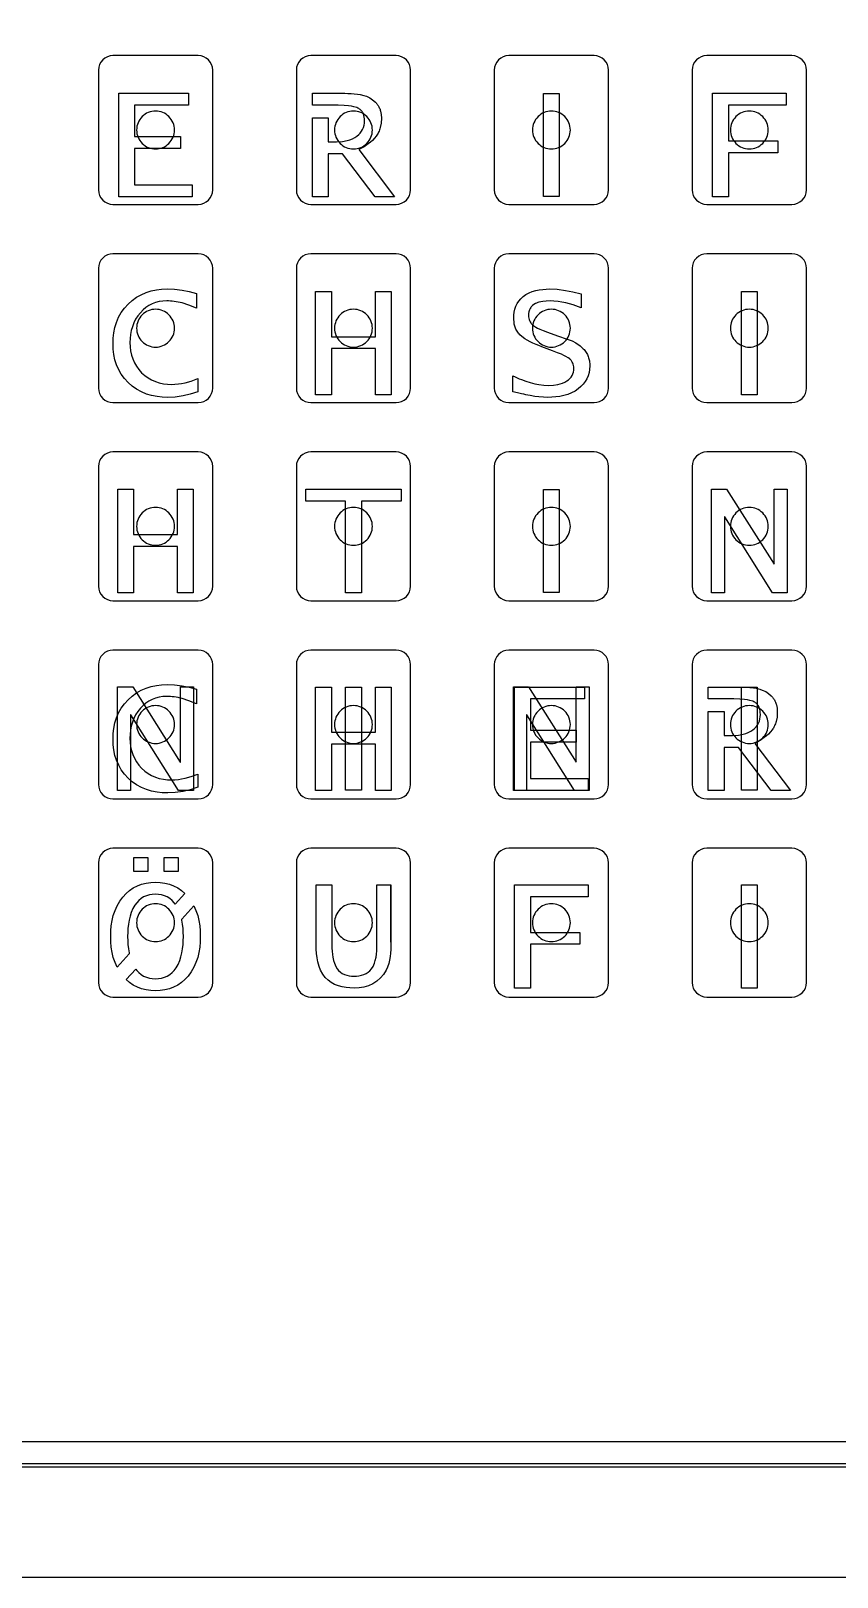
# Model space of a CAD drawing. Extents: x -337 to 6273, y 368 to 2065.
# Drawn here: x -208.3 to -80.6, y 1389.5 to 1634.7 of the extents above; entities that cross this region are included whole.
import ezdxf

# ---------------------------------------------------------------- set-up
doc = ezdxf.new("R2010")
doc.units = 0
doc.header["$LTSCALE"] = 100
doc.layers.add('EBENE_1', color=1, linetype='CONTINUOUS')

msp = doc.modelspace()

# ---------------------------------------------------------------- linework, layer by layer
at = {"layer": 'EBENE_1', "color": 5}
msp.add_lwpolyline([(130.044918, 1407.471422), (148.044918, 1407.471422), (148.044918, 1856.471422), (130.044918, 1856.471422), (130.044918, 1874.471422), (-318.955082, 1874.471422), (-318.955082, 1856.471422), (-336.955082, 1856.471422), (-336.955082, 1407.471422), (-318.955082, 1407.471422), (-318.955082, 1389.471422), (130.044918, 1389.471422), (130.044918, 1407.471422)], close=True, dxfattribs=at)
at = {"layer": 'EBENE_1', "color": 7}
for points in [[(130.544918, 1856.971422), (-319.455082, 1856.971422), (-319.455082, 1406.971422), (130.544918, 1406.971422), (130.544918, 1856.971422)], [(-194.381221, 1608.371422), (-194.381221, 1624.771422), (-183.298758, 1624.771422), (-183.298758, 1622.879606), (-191.86306, 1622.879606), (-191.86306, 1617.907198), (-184.602577, 1617.907198), (-184.602577, 1616.015382), (-191.86306, 1616.015382), (-191.86306, 1610.263238), (-182.710761, 1610.263238), (-182.710761, 1608.371422), (-194.381221, 1608.371422)], [(-194.381221, 1608.371422), (-194.381221, 1624.771422), (-183.298758, 1624.771422), (-183.298758, 1622.879606), (-191.86306, 1622.879606), (-191.86306, 1617.907198), (-184.602577, 1617.907198), (-184.602577, 1616.015382), (-191.86306, 1616.015382), (-191.86306, 1610.263238), (-182.710761, 1610.263238), (-182.710761, 1608.371422), (-194.381221, 1608.371422)], [(-124.559638, 1608.389604), (-127.077798, 1608.389604), (-127.077798, 1624.75324), (-124.559638, 1624.75324), (-124.559638, 1608.389604)], [(-124.559638, 1608.389604), (-127.077798, 1608.389604), (-127.077798, 1624.75324), (-124.559638, 1624.75324), (-124.559638, 1608.389604)], [(-100.290312, 1608.371422), (-100.290312, 1624.771422), (-88.619852, 1624.771422), (-88.619852, 1622.879606), (-97.772151, 1622.879606), (-97.772151, 1617.229723), (-89.962019, 1617.229723), (-89.962019, 1615.337907), (-97.772151, 1615.337907), (-97.772151, 1608.371422), (-100.290312, 1608.371422)], [(-100.290312, 1608.371422), (-100.290312, 1624.771422), (-88.619852, 1624.771422), (-88.619852, 1622.879606), (-97.772151, 1622.879606), (-97.772151, 1617.229723), (-89.962019, 1617.229723), (-89.962019, 1615.337907), (-97.772151, 1615.337907), (-97.772151, 1608.371422), (-100.290312, 1608.371422)], [(-163.170975, 1576.94415), (-163.170975, 1593.34415), (-160.652814, 1593.34415), (-160.652814, 1586.173144), (-153.711895, 1586.173144), (-153.711895, 1593.34415), (-151.193734, 1593.34415), (-151.193734, 1576.94415), (-153.711895, 1576.94415), (-153.711895, 1584.281328), (-160.652814, 1584.281328), (-160.652814, 1576.94415), (-163.170975, 1576.94415)], [(-163.170975, 1576.94415), (-163.170975, 1593.34415), (-160.652814, 1593.34415), (-160.652814, 1586.173144), (-153.711895, 1586.173144), (-153.711895, 1593.34415), (-151.193734, 1593.34415), (-151.193734, 1576.94415), (-153.711895, 1576.94415), (-153.711895, 1584.281328), (-160.652814, 1584.281328), (-160.652814, 1576.94415), (-163.170975, 1576.94415)], [(-93.196002, 1576.962331), (-95.714162, 1576.962331), (-95.714162, 1593.325968), (-93.196002, 1593.325968), (-93.196002, 1576.962331)], [(-93.196002, 1576.962331), (-95.714162, 1576.962331), (-95.714162, 1593.325968), (-93.196002, 1593.325968), (-93.196002, 1576.962331)], [(-194.534611, 1545.580513), (-194.534611, 1561.980513), (-192.016451, 1561.980513), (-192.016451, 1554.809508), (-185.075531, 1554.809508), (-185.075531, 1561.980513), (-182.557371, 1561.980513), (-182.557371, 1545.580513), (-185.075531, 1545.580513), (-185.075531, 1552.917692), (-192.016451, 1552.917692), (-192.016451, 1545.580513), (-194.534611, 1545.580513)], [(-194.534611, 1545.580513), (-194.534611, 1561.980513), (-192.016451, 1561.980513), (-192.016451, 1554.809508), (-185.075531, 1554.809508), (-185.075531, 1561.980513), (-182.557371, 1561.980513), (-182.557371, 1545.580513), (-185.075531, 1545.580513), (-185.075531, 1552.917692), (-192.016451, 1552.917692), (-192.016451, 1545.580513), (-194.534611, 1545.580513)], [(-158.447826, 1545.580513), (-158.447826, 1560.088697), (-164.749619, 1560.088697), (-164.749619, 1561.980513), (-149.61509, 1561.980513), (-149.61509, 1560.088697), (-155.929666, 1560.088697), (-155.929666, 1545.580513), (-158.447826, 1545.580513)], [(-158.447826, 1545.580513), (-158.447826, 1560.088697), (-164.749619, 1560.088697), (-164.749619, 1561.980513), (-149.61509, 1561.980513), (-149.61509, 1560.088697), (-155.929666, 1560.088697), (-155.929666, 1545.580513), (-158.447826, 1545.580513)], [(-124.559638, 1545.598695), (-127.077798, 1545.598695), (-127.077798, 1561.962331), (-124.559638, 1561.962331), (-124.559638, 1545.598695)], [(-124.559638, 1545.598695), (-127.077798, 1545.598695), (-127.077798, 1561.962331), (-124.559638, 1561.962331), (-124.559638, 1545.598695)], [(-100.450094, 1545.554948), (-100.450094, 1562.006078), (-98.060358, 1562.006078), (-90.543624, 1550.090154), (-90.518059, 1550.090154), (-90.518059, 1562.006078), (-88.46007, 1562.006078), (-88.46007, 1545.554948), (-90.786093, 1545.554948), (-98.353757, 1557.581122), (-98.392104, 1557.581122), (-98.392104, 1545.554948), (-100.450094, 1545.554948)], [(-100.450094, 1545.554948), (-100.450094, 1562.006078), (-98.060358, 1562.006078), (-90.543624, 1550.090154), (-90.518059, 1550.090154), (-90.518059, 1562.006078), (-88.46007, 1562.006078), (-88.46007, 1545.554948), (-90.786093, 1545.554948), (-98.353757, 1557.581122), (-98.392104, 1557.581122), (-98.392104, 1545.554948), (-100.450094, 1545.554948)], [(-194.541003, 1514.191312), (-194.541003, 1530.642442), (-192.151267, 1530.642442), (-184.634533, 1518.726517), (-184.608968, 1518.726517), (-184.608968, 1530.642442), (-182.550979, 1530.642442), (-182.550979, 1514.191312), (-184.877002, 1514.191312), (-192.444666, 1526.217486), (-192.483014, 1526.217486), (-192.483014, 1514.191312), (-194.541003, 1514.191312)], [(-163.170975, 1514.216877), (-163.170975, 1530.616877), (-160.652814, 1530.616877), (-160.652814, 1523.445871), (-153.711895, 1523.445871), (-153.711895, 1530.616877), (-151.193734, 1530.616877), (-151.193734, 1514.216877), (-153.711895, 1514.216877), (-153.711895, 1521.554055), (-160.652814, 1521.554055), (-160.652814, 1514.216877), (-163.170975, 1514.216877)], [(-155.923274, 1514.235059), (-158.441435, 1514.235059), (-158.441435, 1530.598695), (-155.923274, 1530.598695), (-155.923274, 1514.235059)], [(-131.81373, 1514.191312), (-131.81373, 1530.642442), (-129.423994, 1530.642442), (-121.907261, 1518.726517), (-121.881696, 1518.726517), (-121.881696, 1530.642442), (-119.823707, 1530.642442), (-119.823707, 1514.191312), (-122.14973, 1514.191312), (-129.717393, 1526.217486), (-129.755741, 1526.217486), (-129.755741, 1514.191312), (-131.81373, 1514.191312)], [(-131.653948, 1514.216877), (-131.653948, 1530.616877), (-120.571485, 1530.616877), (-120.571485, 1528.725061), (-129.135788, 1528.725061), (-129.135788, 1523.752652), (-121.875304, 1523.752652), (-121.875304, 1521.860836), (-129.135788, 1521.860836), (-129.135788, 1516.108693), (-119.983488, 1516.108693), (-119.983488, 1514.216877), (-131.653948, 1514.216877)], [(-93.196002, 1514.235059), (-95.714162, 1514.235059), (-95.714162, 1530.598695), (-93.196002, 1530.598695), (-93.196002, 1514.235059)], [(-191.961668, 1501.365732), (-191.961668, 1503.577112), (-189.750288, 1503.577112), (-189.750288, 1501.365732), (-191.961668, 1501.365732)], [(-187.159875, 1501.365732), (-187.159875, 1503.577112), (-184.948496, 1503.577112), (-184.948496, 1501.365732), (-187.159875, 1501.365732)], [(-185.581217, 1496.419742), (-185.897506, 1496.758752), (-186.276232, 1497.073579), (-186.68108, 1497.325588), (-187.114404, 1497.518383), (-187.589463, 1497.657101), (-188.045813, 1497.731298), (-188.552382, 1497.757683), (-189.05866, 1497.731319), (-189.514412, 1497.657217), (-189.989131, 1497.518512), (-190.421732, 1497.325785), (-190.825814, 1497.07373), (-191.203468, 1496.758877), (-191.518572, 1496.419831), (-191.818321, 1496.012866), (-192.121701, 1495.484561), (-192.391197, 1494.862916), (-192.578337, 1494.286008), (-192.736354, 1493.622565), (-192.837134, 1493.022403), (-192.911509, 1492.347411), (-192.94902, 1491.735494), (-192.962359, 1491.059632), (-192.949052, 1490.381948), (-192.911641, 1489.768616), (-192.837398, 1489.091708), (-192.736822, 1488.490224), (-192.695649, 1488.293656), (-194.632008, 1486.188982), (-194.959551, 1486.928518), (-195.231264, 1487.748305), (-195.416259, 1488.527824), (-195.551589, 1489.388907), (-195.621851, 1490.18613), (-195.646692, 1491.059632), (-195.621787, 1491.931479), (-195.551328, 1492.727484), (-195.415769, 1493.586604), (-195.230423, 1494.364836), (-194.958592, 1495.182512), (-194.6308, 1495.920853), (-194.209086, 1496.65285), (-193.721222, 1497.316685), (-193.209269, 1497.872913), (-192.670924, 1498.341005), (-192.062177, 1498.755222), (-191.410597, 1499.090356), (-190.739441, 1499.339327), (-190.008229, 1499.519175), (-189.310935, 1499.615478), (-188.545991, 1499.649499), (-187.78075, 1499.615451), (-187.08321, 1499.519073), (-186.352017, 1499.339166), (-185.680876, 1499.090133), (-185.029419, 1498.754993), (-184.420776, 1498.340788), (-183.882579, 1497.872783), (-185.415196, 1496.206946), (-185.581217, 1496.419742)], [(-185.581217, 1496.419742), (-185.897506, 1496.758752), (-186.276232, 1497.073579), (-186.68108, 1497.325588), (-187.114404, 1497.518383), (-187.589463, 1497.657101), (-188.045813, 1497.731298), (-188.552382, 1497.757683), (-189.05866, 1497.731319), (-189.514412, 1497.657217), (-189.989131, 1497.518512), (-190.421732, 1497.325785), (-190.825814, 1497.07373), (-191.203468, 1496.758877), (-191.518572, 1496.419831), (-191.818321, 1496.012866), (-192.121701, 1495.484561), (-192.391197, 1494.862916), (-192.578337, 1494.286008), (-192.736354, 1493.622565), (-192.837134, 1493.022403), (-192.911509, 1492.347411), (-192.94902, 1491.735494), (-192.962359, 1491.059632), (-192.949052, 1490.381948), (-192.911641, 1489.768616), (-192.837398, 1489.091708), (-192.736822, 1488.490224), (-192.695649, 1488.293656), (-194.632008, 1486.188982), (-194.959551, 1486.928518), (-195.231264, 1487.748305), (-195.416259, 1488.527824), (-195.551589, 1489.388907), (-195.621851, 1490.18613), (-195.646692, 1491.059632), (-195.621787, 1491.931479), (-195.551328, 1492.727484), (-195.415769, 1493.586604), (-195.230423, 1494.364836), (-194.958592, 1495.182512), (-194.6308, 1495.920853), (-194.209086, 1496.65285), (-193.721222, 1497.316685), (-193.209269, 1497.872913), (-192.670924, 1498.341005), (-192.062177, 1498.755222), (-191.410597, 1499.090356), (-190.739441, 1499.339327), (-190.008229, 1499.519175), (-189.310935, 1499.615478), (-188.545991, 1499.649499), (-187.78075, 1499.615451), (-187.08321, 1499.519073), (-186.352017, 1499.339166), (-185.680876, 1499.090133), (-185.029419, 1498.754993), (-184.420776, 1498.340788), (-183.882579, 1497.872783), (-185.415196, 1496.206946), (-185.581217, 1496.419742)], [(-131.653948, 1482.85324), (-131.653948, 1499.25324), (-119.983488, 1499.25324), (-119.983488, 1497.361424), (-129.135788, 1497.361424), (-129.135788, 1491.711541), (-121.325655, 1491.711541), (-121.325655, 1489.819725), (-129.135788, 1489.819725), (-129.135788, 1482.85324), (-131.653948, 1482.85324)], [(-131.653948, 1482.85324), (-131.653948, 1499.25324), (-119.983488, 1499.25324), (-119.983488, 1497.361424), (-129.135788, 1497.361424), (-129.135788, 1491.711541), (-121.325655, 1491.711541), (-121.325655, 1489.819725), (-129.135788, 1489.819725), (-129.135788, 1482.85324), (-131.653948, 1482.85324)], [(-93.196002, 1482.871422), (-95.714162, 1482.871422), (-95.714162, 1499.235059), (-93.196002, 1499.235059), (-93.196002, 1482.871422)], [(-93.196002, 1482.871422), (-95.714162, 1482.871422), (-95.714162, 1499.235059), (-93.196002, 1499.235059), (-93.196002, 1482.871422)], [(-186.27589, 1485.033149), (-185.897272, 1485.347952), (-185.581105, 1485.686873), (-185.280052, 1486.093615), (-184.974772, 1486.622591), (-184.703551, 1487.245805), (-184.515441, 1487.823975), (-184.356572, 1488.489459), (-184.255364, 1489.091117), (-184.18066, 1489.768191), (-184.143013, 1490.381719), (-184.129623, 1491.059632), (-184.14305, 1491.73583), (-184.180809, 1492.348031), (-184.255664, 1493.023236), (-184.357099, 1493.623608), (-184.397517, 1493.814888), (-182.460993, 1495.920477), (-182.133263, 1495.182184), (-181.861483, 1494.364567), (-181.67616, 1493.586338), (-181.540623, 1492.727224), (-181.470186, 1491.931337), (-181.445289, 1491.059632), (-181.470139, 1490.185988), (-181.540424, 1489.388647), (-181.675775, 1488.527557), (-181.860793, 1487.748034), (-182.132559, 1486.928188), (-182.460164, 1486.188604), (-182.882418, 1485.454604), (-183.37076, 1484.789795), (-183.882713, 1484.233568), (-184.421058, 1483.765475), (-185.029805, 1483.351258), (-185.681385, 1483.016125), (-186.352541, 1482.767154), (-187.083752, 1482.587306), (-187.781047, 1482.491003), (-188.545991, 1482.456982), (-189.311232, 1482.49103), (-190.008772, 1482.587408), (-190.739965, 1482.767315), (-191.411106, 1483.016348), (-192.062563, 1483.351488), (-192.671206, 1483.765693), (-193.209402, 1484.233698), (-191.680977, 1485.895559), (-191.518461, 1485.686515), (-191.203233, 1485.347379), (-190.825471, 1485.032502), (-190.421263, 1484.780447), (-189.988734, 1484.587823), (-189.514098, 1484.449194), (-189.058487, 1484.375143), (-188.552382, 1484.348798), (-188.04564, 1484.375201), (-187.58915, 1484.449449), (-187.114008, 1484.588243), (-186.680612, 1484.78114), (-186.27589, 1485.033149)], [(-186.27589, 1485.033149), (-185.897272, 1485.347952), (-185.581105, 1485.686873), (-185.280052, 1486.093615), (-184.974772, 1486.622591), (-184.703551, 1487.245805), (-184.515441, 1487.823975), (-184.356572, 1488.489459), (-184.255364, 1489.091117), (-184.18066, 1489.768191), (-184.143013, 1490.381719), (-184.129623, 1491.059632), (-184.14305, 1491.73583), (-184.180809, 1492.348031), (-184.255664, 1493.023236), (-184.357099, 1493.623608), (-184.397517, 1493.814888), (-182.460993, 1495.920477), (-182.133263, 1495.182184), (-181.861483, 1494.364567), (-181.67616, 1493.586338), (-181.540623, 1492.727224), (-181.470186, 1491.931337), (-181.445289, 1491.059632), (-181.470139, 1490.185988), (-181.540424, 1489.388647), (-181.675775, 1488.527557), (-181.860793, 1487.748034), (-182.132559, 1486.928188), (-182.460164, 1486.188604), (-182.882418, 1485.454604), (-183.37076, 1484.789795), (-183.882713, 1484.233568), (-184.421058, 1483.765475), (-185.029805, 1483.351258), (-185.681385, 1483.016125), (-186.352541, 1482.767154), (-187.083752, 1482.587306), (-187.781047, 1482.491003), (-188.545991, 1482.456982), (-189.311232, 1482.49103), (-190.008772, 1482.587408), (-190.739965, 1482.767315), (-191.411106, 1483.016348), (-192.062563, 1483.351488), (-192.671206, 1483.765693), (-193.209402, 1484.233698), (-191.680977, 1485.895559), (-191.518461, 1485.686515), (-191.203233, 1485.347379), (-190.825471, 1485.032502), (-190.421263, 1484.780447), (-189.988734, 1484.587823), (-189.514098, 1484.449194), (-189.058487, 1484.375143), (-188.552382, 1484.348798), (-188.04564, 1484.375201), (-187.58915, 1484.449449), (-187.114008, 1484.588243), (-186.680612, 1484.78114), (-186.27589, 1485.033149)]]:
    msp.add_lwpolyline(points, close=True, dxfattribs=at)
at = {"layer": 'EBENE_1', "color": 2}
msp.add_lwpolyline([(126.544918, 1852.971422), (-315.455082, 1852.971422), (-315.455082, 1410.971422), (126.544918, 1410.971422), (126.544918, 1852.971422)], close=True, dxfattribs=at)
at = {"layer": 'EBENE_1', "color": 1}
msp.add_lwpolyline([(126.544918, 1852.971422), (-315.455082, 1852.971422), (-315.455082, 1410.971422), (126.544918, 1410.971422), (126.544918, 1852.971422)], close=True, dxfattribs=at)
at = {"layer": 'EBENE_1', "color": 2}
for points in [[(-181.785078, 1630.750127), (-195.28509, 1630.750127, 0.199586), (-196.911423, 1630.076468, 0.199586), (-197.585082, 1628.450135), (-197.585082, 1609.450118, 0.199586), (-196.911423, 1607.823786, 0.199586), (-195.28509, 1607.150127), (-181.785073, 1607.150127, 0.199586), (-180.158741, 1607.823786, 0.199586), (-179.485082, 1609.450118), (-179.485082, 1628.450135, 0.199586), (-180.158742, 1630.076468, 0.199586), (-181.785078, 1630.750127)], [(-150.425078, 1630.750127), (-163.92509, 1630.750127, 0.199586), (-165.551423, 1630.076468, 0.199586), (-166.225082, 1628.450135), (-166.225082, 1609.450118, 0.199586), (-165.551423, 1607.823786, 0.199586), (-163.92509, 1607.150127), (-150.425073, 1607.150127, 0.199586), (-148.798741, 1607.823786, 0.199586), (-148.125082, 1609.450118), (-148.125082, 1628.450135, 0.199586), (-148.798742, 1630.076468, 0.199586), (-150.425078, 1630.750127)], [(-119.065078, 1630.750127), (-132.56509, 1630.750127, 0.199586), (-134.191423, 1630.076468, 0.199586), (-134.865082, 1628.450135), (-134.865082, 1609.450118, 0.199586), (-134.191423, 1607.823786, 0.199586), (-132.56509, 1607.150127), (-119.065073, 1607.150127, 0.199586), (-117.438741, 1607.823786, 0.199586), (-116.765082, 1609.450118), (-116.765082, 1628.450135, 0.199586), (-117.438742, 1630.076468, 0.199586), (-119.065078, 1630.750127)], [(-87.705078, 1630.750127), (-101.20509, 1630.750127, 0.199586), (-102.831423, 1630.076468, 0.199586), (-103.505082, 1628.450135), (-103.505082, 1609.450118, 0.199586), (-102.831423, 1607.823786, 0.199586), (-101.20509, 1607.150127), (-87.705073, 1607.150127, 0.199586), (-86.078741, 1607.823786, 0.199586), (-85.405082, 1609.450118), (-85.405082, 1628.450135, 0.199586), (-86.078742, 1630.076468, 0.199586), (-87.705078, 1630.750127)], [(-181.785078, 1599.324127), (-195.28509, 1599.324127, 0.199586), (-196.911423, 1598.650468, 0.199586), (-197.585082, 1597.024135), (-197.585082, 1578.024118, 0.199586), (-196.911423, 1576.397786, 0.199586), (-195.28509, 1575.724127), (-181.785073, 1575.724127, 0.199586), (-180.158741, 1576.397786, 0.199586), (-179.485082, 1578.024118), (-179.485082, 1597.024135, 0.199586), (-180.158742, 1598.650468, 0.199586), (-181.785078, 1599.324127)], [(-150.425078, 1599.324127), (-163.92509, 1599.324127, 0.199586), (-165.551423, 1598.650468, 0.199586), (-166.225082, 1597.024135), (-166.225082, 1578.024118, 0.199586), (-165.551423, 1576.397786, 0.199586), (-163.92509, 1575.724127), (-150.425073, 1575.724127, 0.199586), (-148.798741, 1576.397786, 0.199586), (-148.125082, 1578.024118), (-148.125082, 1597.024135, 0.199586), (-148.798742, 1598.650468, 0.199586), (-150.425078, 1599.324127)], [(-119.065078, 1599.324127), (-132.56509, 1599.324127, 0.199586), (-134.191423, 1598.650468, 0.199586), (-134.865082, 1597.024135), (-134.865082, 1578.024118, 0.199586), (-134.191423, 1576.397786, 0.199586), (-132.56509, 1575.724127), (-119.065073, 1575.724127, 0.199586), (-117.438741, 1576.397786, 0.199586), (-116.765082, 1578.024118), (-116.765082, 1597.024135, 0.199586), (-117.438742, 1598.650468, 0.199586), (-119.065078, 1599.324127)], [(-87.705078, 1599.324127), (-101.20509, 1599.324127, 0.199586), (-102.831423, 1598.650468, 0.199586), (-103.505082, 1597.024135), (-103.505082, 1578.024118, 0.199586), (-102.831423, 1576.397786, 0.199586), (-101.20509, 1575.724127), (-87.705073, 1575.724127, 0.199586), (-86.078741, 1576.397786, 0.199586), (-85.405082, 1578.024118), (-85.405082, 1597.024135, 0.199586), (-86.078742, 1598.650468, 0.199586), (-87.705078, 1599.324127)], [(-181.785078, 1567.898127), (-195.28509, 1567.898127, 0.199586), (-196.911423, 1567.224468, 0.199586), (-197.585082, 1565.598135), (-197.585082, 1546.598118, 0.199586), (-196.911423, 1544.971786, 0.199586), (-195.28509, 1544.298127), (-181.785073, 1544.298127, 0.199586), (-180.158741, 1544.971786, 0.199586), (-179.485082, 1546.598118), (-179.485082, 1565.598135, 0.199586), (-180.158742, 1567.224468, 0.199586), (-181.785078, 1567.898127)], [(-150.425078, 1567.898127), (-163.92509, 1567.898127, 0.199586), (-165.551423, 1567.224468, 0.199586), (-166.225082, 1565.598135), (-166.225082, 1546.598118, 0.199586), (-165.551423, 1544.971786, 0.199586), (-163.92509, 1544.298127), (-150.425073, 1544.298127, 0.199586), (-148.798741, 1544.971786, 0.199586), (-148.125082, 1546.598118), (-148.125082, 1565.598135, 0.199586), (-148.798742, 1567.224468, 0.199586), (-150.425078, 1567.898127)], [(-119.065078, 1567.898127), (-132.56509, 1567.898127, 0.199586), (-134.191423, 1567.224468, 0.199586), (-134.865082, 1565.598135), (-134.865082, 1546.598118, 0.199586), (-134.191423, 1544.971786, 0.199586), (-132.56509, 1544.298127), (-119.065073, 1544.298127, 0.199586), (-117.438741, 1544.971786, 0.199586), (-116.765082, 1546.598118), (-116.765082, 1565.598135, 0.199586), (-117.438742, 1567.224468, 0.199586), (-119.065078, 1567.898127)], [(-87.705078, 1567.898127), (-101.20509, 1567.898127, 0.199586), (-102.831423, 1567.224468, 0.199586), (-103.505082, 1565.598135), (-103.505082, 1546.598118, 0.199586), (-102.831423, 1544.971786, 0.199586), (-101.20509, 1544.298127), (-87.705073, 1544.298127, 0.199586), (-86.078741, 1544.971786, 0.199586), (-85.405082, 1546.598118), (-85.405082, 1565.598135, 0.199586), (-86.078742, 1567.224468, 0.199586), (-87.705078, 1567.898127)], [(-181.785078, 1536.472127), (-195.28509, 1536.472127, 0.199586), (-196.911423, 1535.798468, 0.199586), (-197.585082, 1534.172135), (-197.585082, 1515.172118, 0.199586), (-196.911423, 1513.545786, 0.199586), (-195.28509, 1512.872127), (-181.785073, 1512.872127, 0.199586), (-180.158741, 1513.545786, 0.199586), (-179.485082, 1515.172118), (-179.485082, 1534.172135, 0.199586), (-180.158742, 1535.798468, 0.199586), (-181.785078, 1536.472127)], [(-150.425078, 1536.472127), (-163.92509, 1536.472127, 0.199586), (-165.551423, 1535.798468, 0.199586), (-166.225082, 1534.172135), (-166.225082, 1515.172118, 0.199586), (-165.551423, 1513.545786, 0.199586), (-163.92509, 1512.872127), (-150.425073, 1512.872127, 0.199586), (-148.798741, 1513.545786, 0.199586), (-148.125082, 1515.172118), (-148.125082, 1534.172135, 0.199586), (-148.798742, 1535.798468, 0.199586), (-150.425078, 1536.472127)], [(-119.065078, 1536.472127), (-132.56509, 1536.472127, 0.199586), (-134.191423, 1535.798468, 0.199586), (-134.865082, 1534.172135), (-134.865082, 1515.172118, 0.199586), (-134.191423, 1513.545786, 0.199586), (-132.56509, 1512.872127), (-119.065073, 1512.872127, 0.199586), (-117.438741, 1513.545786, 0.199586), (-116.765082, 1515.172118), (-116.765082, 1534.172135, 0.199586), (-117.438742, 1535.798468, 0.199586), (-119.065078, 1536.472127)], [(-87.705078, 1536.472127), (-101.20509, 1536.472127, 0.199586), (-102.831423, 1535.798468, 0.199586), (-103.505082, 1534.172135), (-103.505082, 1515.172118, 0.199586), (-102.831423, 1513.545786, 0.199586), (-101.20509, 1512.872127), (-87.705073, 1512.872127, 0.199586), (-86.078741, 1513.545786, 0.199586), (-85.405082, 1515.172118), (-85.405082, 1534.172135, 0.199586), (-86.078742, 1535.798468, 0.199586), (-87.705078, 1536.472127)], [(-181.785078, 1505.046127), (-195.28509, 1505.046127, 0.199586), (-196.911423, 1504.372468, 0.199586), (-197.585082, 1502.746135), (-197.585082, 1483.746118, 0.199586), (-196.911423, 1482.119786, 0.199586), (-195.28509, 1481.446127), (-181.785073, 1481.446127, 0.199586), (-180.158741, 1482.119786, 0.199586), (-179.485082, 1483.746118), (-179.485082, 1502.746135, 0.199586), (-180.158742, 1504.372468, 0.199586), (-181.785078, 1505.046127)], [(-150.425078, 1505.046127), (-163.92509, 1505.046127, 0.199586), (-165.551423, 1504.372468, 0.199586), (-166.225082, 1502.746135), (-166.225082, 1483.746118, 0.199586), (-165.551423, 1482.119786, 0.199586), (-163.92509, 1481.446127), (-150.425073, 1481.446127, 0.199586), (-148.798741, 1482.119786, 0.199586), (-148.125082, 1483.746118), (-148.125082, 1502.746135, 0.199586), (-148.798742, 1504.372468, 0.199586), (-150.425078, 1505.046127)], [(-119.065078, 1505.046127), (-132.56509, 1505.046127, 0.199586), (-134.191423, 1504.372468, 0.199586), (-134.865082, 1502.746135), (-134.865082, 1483.746118, 0.199586), (-134.191423, 1482.119786, 0.199586), (-132.56509, 1481.446127), (-119.065073, 1481.446127, 0.199586), (-117.438741, 1482.119786, 0.199586), (-116.765082, 1483.746118), (-116.765082, 1502.746135, 0.199586), (-117.438742, 1504.372468, 0.199586), (-119.065078, 1505.046127)], [(-87.705078, 1505.046127), (-101.20509, 1505.046127, 0.199586), (-102.831423, 1504.372468, 0.199586), (-103.505082, 1502.746135), (-103.505082, 1483.746118, 0.199586), (-102.831423, 1482.119786, 0.199586), (-101.20509, 1481.446127), (-87.705073, 1481.446127, 0.199586), (-86.078741, 1482.119786, 0.199586), (-85.405082, 1483.746118), (-85.405082, 1502.746135, 0.199586), (-86.078742, 1504.372468, 0.199586), (-87.705078, 1505.046127)]]:
    msp.add_lwpolyline(points, format="xyb", close=True, dxfattribs=at)
at = {"layer": 'EBENE_1', "color": 7}
for points in [[(-158.895554, 1615.197299), (-161.170847, 1615.197299), (-161.170847, 1608.371422), (-163.69432, 1608.371422), (-163.69432, 1620.892808), (-161.170847, 1620.892808), (-161.170847, 1617.089115), (-159.841462, 1617.089115), (-158.915382, 1617.140753), (-158.154157, 1617.277869), (-157.72998, 1617.403699), (-157.350886, 1617.554562), (-156.964628, 1617.755421), (-156.620262, 1617.98589), (-156.341785, 1618.219827), (-156.108572, 1618.46363), (-155.89564, 1618.747233), (-155.724501, 1619.048151), (-155.594032, 1619.365813), (-155.500177, 1619.710527), (-155.449418, 1620.042564), (-155.431486, 1620.407183), (-155.442163, 1620.707067), (-155.471505, 1620.968481), (-155.532573, 1621.261584), (-155.6149, 1621.510893), (-155.743441, 1621.773437, 0.041184), (-155.898545, 1621.993726, 0.043664), (-156.093776, 1622.18987, 0.042429), (-156.326264, 1622.354324, 0.042304), (-156.642391, 1622.505586), (-157.1111, 1622.651291), (-157.47765, 1622.728067), (-157.940428, 1622.79526), (-158.662599, 1622.855537), (-159.624159, 1622.879606), (-161.170847, 1622.879606), (-163.689007, 1622.879606), (-163.689007, 1624.771422), (-159.100075, 1624.771422), (-158.565859, 1624.767057), (-158.092468, 1624.754954), (-157.550762, 1624.729533), (-157.088244, 1624.695628), (-156.533279, 1624.635512), (-156.091253, 1624.566842), (-155.513171, 1624.434345), (-155.124705, 1624.298468), (-154.584072, 1624.038053), (-154.140647, 1623.754108), (-153.700235, 1623.372864, -0.042775), (-153.353751, 1622.954853, -0.043941), (-153.081245, 1622.47757, -0.041965), (-152.885527, 1621.936499), (-152.784026, 1621.41807), (-152.747152, 1620.821617), (-152.796916, 1620.016054), (-152.932751, 1619.325127, -0.043727), (-153.200784, 1618.595952, -0.04638), (-153.572625, 1617.964719), (-153.830313, 1617.642052), (-154.153113, 1617.306539), (-154.462421, 1617.031257), (-154.828988, 1616.745135), (-155.489175, 1616.304994), (-156.332455, 1615.836426), (-150.670389, 1608.371422), (-153.718625, 1608.371422), (-158.895554, 1615.197299)], [(-158.895554, 1615.197299), (-161.170847, 1615.197299), (-161.170847, 1608.371422), (-163.69432, 1608.371422), (-163.69432, 1620.892808), (-161.170847, 1620.892808), (-161.170847, 1617.089115), (-159.841462, 1617.089115), (-158.915382, 1617.140753), (-158.154157, 1617.277869), (-157.72998, 1617.403699), (-157.350886, 1617.554562), (-156.964628, 1617.755421), (-156.620262, 1617.98589), (-156.341785, 1618.219827), (-156.108572, 1618.46363), (-155.89564, 1618.747233), (-155.724501, 1619.048151), (-155.594032, 1619.365813), (-155.500177, 1619.710527), (-155.449418, 1620.042564), (-155.431486, 1620.407183), (-155.442163, 1620.707067), (-155.471505, 1620.968481), (-155.532573, 1621.261584), (-155.6149, 1621.510893), (-155.743441, 1621.773437, 0.041184), (-155.898545, 1621.993726, 0.043664), (-156.093776, 1622.18987, 0.042429), (-156.326264, 1622.354324, 0.042304), (-156.642391, 1622.505586), (-157.1111, 1622.651291), (-157.47765, 1622.728067), (-157.940428, 1622.79526), (-158.662599, 1622.855537), (-159.624159, 1622.879606), (-161.170847, 1622.879606), (-163.689007, 1622.879606), (-163.689007, 1624.771422), (-159.100075, 1624.771422), (-158.565859, 1624.767057), (-158.092468, 1624.754954), (-157.550762, 1624.729533), (-157.088244, 1624.695628), (-156.533279, 1624.635512), (-156.091253, 1624.566842), (-155.513171, 1624.434345), (-155.124705, 1624.298468), (-154.584072, 1624.038053), (-154.140647, 1623.754108), (-153.700235, 1623.372864, -0.042775), (-153.353751, 1622.954853, -0.043941), (-153.081245, 1622.47757, -0.041965), (-152.885527, 1621.936499), (-152.784026, 1621.41807), (-152.747152, 1620.821617), (-152.796916, 1620.016054), (-152.932751, 1619.325127, -0.043727), (-153.200784, 1618.595952, -0.04638), (-153.572625, 1617.964719), (-153.830313, 1617.642052), (-154.153113, 1617.306539), (-154.462421, 1617.031257), (-154.828988, 1616.745135), (-155.489175, 1616.304994), (-156.332455, 1615.836426), (-150.670389, 1608.371422), (-153.718625, 1608.371422), (-158.895554, 1615.197299)], [(-181.815983, 1577.455451), (-183.034952, 1577.066248), (-184.162932, 1576.796269), (-185.41949, 1576.607465), (-186.583871, 1576.547891), (-187.482359, 1576.580329), (-188.305041, 1576.672332), (-189.178703, 1576.845903), (-189.978473, 1577.084809), (-190.786635, 1577.419303), (-191.532519, 1577.82777), (-192.231575, 1578.318024), (-192.885664, 1578.893487), (-193.467732, 1579.529703), (-193.962212, 1580.205543), (-194.380442, 1580.935713), (-194.721928, 1581.723082), (-194.968454, 1582.50953), (-195.147256, 1583.366592), (-195.242452, 1584.176726), (-195.275999, 1585.061063), (-195.242672, 1585.957081), (-195.148017, 1586.779144), (-194.9705, 1587.648537), (-194.725775, 1588.447313), (-194.386422, 1589.248977), (-193.971173, 1589.99285), (-193.478087, 1590.685341), (-192.898446, 1591.337291), (-192.255665, 1591.92131), (-191.574489, 1592.41743), (-190.838282, 1592.83808), (-190.046258, 1593.181381), (-189.253807, 1593.430044), (-188.391889, 1593.610287), (-187.575769, 1593.706525), (-186.686131, 1593.740408), (-185.555968, 1593.691974), (-184.33426, 1593.538453), (-183.227238, 1593.317142), (-182.033286, 1592.999021), (-182.033286, 1590.685381), (-183.241131, 1591.181038), (-184.339127, 1591.52189, 0.030009), (-185.607545, 1591.77108, 0.033509), (-186.762826, 1591.848592), (-187.375104, 1591.820287), (-187.940147, 1591.739504), (-188.523211, 1591.592558), (-189.067693, 1591.388054), (-189.588862, 1591.120401), (-190.085203, 1590.788528), (-190.524029, 1590.419983), (-190.949109, 1589.982341), (-191.351476, 1589.475399), (-191.695486, 1588.936994), (-191.98052, 1588.370819), (-192.214162, 1587.762062), (-192.381909, 1587.16112), (-192.503606, 1586.51019), (-192.568792, 1585.894493), (-192.591665, 1585.227236), (-192.565126, 1584.545374), (-192.489569, 1583.91765), (-192.349254, 1583.258305), (-192.155322, 1582.648847), (-191.890479, 1582.043699), (-191.5654, 1581.477386), (-191.185592, 1580.9554), (-190.738197, 1580.459348), (-190.242043, 1580.01187), (-189.719944, 1579.632006), (-189.153559, 1579.306921), (-188.548328, 1579.042085), (-187.938877, 1578.848194), (-187.279538, 1578.707918), (-186.651978, 1578.632403), (-185.970309, 1578.60588), (-185.464765, 1578.623881), (-184.905091, 1578.681837), (-184.40327, 1578.763454), (-183.85443, 1578.880936), (-182.910059, 1579.142829), (-181.815983, 1579.526223), (-181.815983, 1577.455451)], [(-181.815983, 1577.455451), (-183.034952, 1577.066248), (-184.162932, 1576.796269), (-185.41949, 1576.607465), (-186.583871, 1576.547891), (-187.482359, 1576.580329), (-188.305041, 1576.672332), (-189.178703, 1576.845903), (-189.978473, 1577.084809), (-190.786635, 1577.419303), (-191.532519, 1577.82777), (-192.231575, 1578.318024), (-192.885664, 1578.893487), (-193.467732, 1579.529703), (-193.962212, 1580.205543), (-194.380442, 1580.935713), (-194.721928, 1581.723082), (-194.968454, 1582.50953), (-195.147256, 1583.366592), (-195.242452, 1584.176726), (-195.275999, 1585.061063), (-195.242672, 1585.957081), (-195.148017, 1586.779144), (-194.9705, 1587.648537), (-194.725775, 1588.447313), (-194.386422, 1589.248977), (-193.971173, 1589.99285), (-193.478087, 1590.685341), (-192.898446, 1591.337291), (-192.255665, 1591.92131), (-191.574489, 1592.41743), (-190.838282, 1592.83808), (-190.046258, 1593.181381), (-189.253807, 1593.430044), (-188.391889, 1593.610287), (-187.575769, 1593.706525), (-186.686131, 1593.740408), (-185.555968, 1593.691974), (-184.33426, 1593.538453), (-183.227238, 1593.317142), (-182.033286, 1592.999021), (-182.033286, 1590.685381), (-183.241131, 1591.181038), (-184.339127, 1591.52189, 0.030009), (-185.607545, 1591.77108, 0.033509), (-186.762826, 1591.848592), (-187.375104, 1591.820287), (-187.940147, 1591.739504), (-188.523211, 1591.592558), (-189.067693, 1591.388054), (-189.588862, 1591.120401), (-190.085203, 1590.788528), (-190.524029, 1590.419983), (-190.949109, 1589.982341), (-191.351476, 1589.475399), (-191.695486, 1588.936994), (-191.98052, 1588.370819), (-192.214162, 1587.762062), (-192.381909, 1587.16112), (-192.503606, 1586.51019), (-192.568792, 1585.894493), (-192.591665, 1585.227236), (-192.565126, 1584.545374), (-192.489569, 1583.91765), (-192.349254, 1583.258305), (-192.155322, 1582.648847), (-191.890479, 1582.043699), (-191.5654, 1581.477386), (-191.185592, 1580.9554), (-190.738197, 1580.459348), (-190.242043, 1580.01187), (-189.719944, 1579.632006), (-189.153559, 1579.306921), (-188.548328, 1579.042085), (-187.938877, 1578.848194), (-187.279538, 1578.707918), (-186.651978, 1578.632403), (-185.970309, 1578.60588), (-185.464765, 1578.623881), (-184.905091, 1578.681837), (-184.40327, 1578.763454), (-183.85443, 1578.880936), (-182.910059, 1579.142829), (-181.815983, 1579.526223), (-181.815983, 1577.455451)], [(-121.095569, 1592.960673), (-121.095569, 1590.774859), (-122.385199, 1591.226405), (-123.518638, 1591.535722), (-124.16559, 1591.670008), (-124.765908, 1591.763652), (-125.42335, 1591.82824), (-126.02963, 1591.848592), (-126.670647, 1591.826158), (-127.194101, 1591.766984), (-127.832953, 1591.622722, 0.042851), (-128.309427, 1591.435356), (-128.575964, 1591.282243), (-128.795805, 1591.114933), (-129.002776, 1590.902893, 0.040795), (-129.167795, 1590.668192), (-129.291077, 1590.414776), (-129.380373, 1590.127009), (-129.426043, 1589.856449), (-129.442569, 1589.547735, 0.045664), (-129.401663, 1589.100776, 0.052241), (-129.290565, 1588.724246, 0.057912), (-129.09123, 1588.365359, 0.055266), (-128.803442, 1588.045786), (-128.582448, 1587.870926), (-128.261816, 1587.666024), (-127.999833, 1587.523035), (-127.67229, 1587.364018), (-127.141196, 1587.137253), (-126.438671, 1586.876184), (-124.828071, 1586.313752), (-123.294166, 1585.789668), (-122.548305, 1585.491002), (-121.935517, 1585.176461), (-121.273438, 1584.730392), (-120.762383, 1584.263581, -0.048368), (-120.299787, 1583.661399, -0.050395), (-119.977682, 1583.007463, -0.046953), (-119.794003, 1582.325621, -0.042351), (-119.727837, 1581.545864), (-119.755828, 1580.996464), (-119.835195, 1580.494972), (-119.980588, 1579.977972), (-120.183165, 1579.499162), (-120.445344, 1579.050073), (-120.772289, 1578.624081), (-121.126296, 1578.260367), (-121.54935, 1577.909231), (-122.073245, 1577.560914), (-122.656934, 1577.257766), (-123.23201, 1577.028179), (-123.872206, 1576.836976), (-124.47414, 1576.708267), (-125.139472, 1576.613985), (-125.753664, 1576.565148), (-126.425889, 1576.547891), (-127.063143, 1576.566715), (-127.814644, 1576.630011), (-128.460805, 1576.71288), (-129.194053, 1576.833007), (-129.526601, 1576.895382), (-129.877346, 1576.965953), (-130.209292, 1577.036942), (-130.55767, 1577.115537), (-131.204983, 1577.271776), (-131.909599, 1577.455451), (-131.909599, 1579.948047), (-131.570093, 1579.797743), (-131.244106, 1579.658499), (-130.90019, 1579.517284), (-130.571106, 1579.387939), (-129.85112, 1579.126331), (-129.200219, 1578.917927), (-128.451513, 1578.716237), (-127.789658, 1578.577458), (-127.014668, 1578.471454), (-126.349194, 1578.439707), (-125.50247, 1578.481493), (-124.803567, 1578.592632), (-124.410611, 1578.695252), (-124.05986, 1578.817894), (-123.694496, 1578.984677), (-123.370862, 1579.174703), (-123.119696, 1579.358638), (-122.910601, 1579.547029), (-122.709052, 1579.776234), (-122.548953, 1580.014635), (-122.419894, 1580.27915), (-122.327975, 1580.562456), (-122.276812, 1580.842534), (-122.258781, 1581.149605, 0.046553), (-122.30087, 1581.60069, 0.053921), (-122.414228, 1581.975337, 0.060677), (-122.619801, 1582.332093, 0.057849), (-122.917081, 1582.645163), (-123.15778, 1582.822643), (-123.549784, 1583.055204), (-123.846687, 1583.207826), (-124.228967, 1583.386449), (-124.82736, 1583.639951), (-125.633371, 1583.948982), (-127.320667, 1584.562544), (-127.815487, 1584.752293), (-128.254731, 1584.932898), (-128.744237, 1585.150797), (-129.164634, 1585.355603), (-129.644479, 1585.615839), (-130.033915, 1585.855752), (-130.487809, 1586.185069), (-130.816692, 1586.479925, -0.055874), (-131.259223, 1587.037914, -0.055167), (-131.572066, 1587.68778, -0.045584), (-131.734276, 1588.330198), (-131.794556, 1589.100346), (-131.773671, 1589.607695), (-131.714934, 1590.065807), (-131.602483, 1590.554183), (-131.447805, 1590.995238), (-131.232113, 1591.433213), (-130.967174, 1591.833712), (-130.658582, 1592.192462), (-130.292608, 1592.526067), (-129.849322, 1592.841406), (-129.34396, 1593.116495), (-128.849758, 1593.319806), (-128.289517, 1593.48987), (-127.76947, 1593.601589), (-127.187215, 1593.683753), (-126.655283, 1593.725553), (-126.067978, 1593.740408), (-124.895107, 1593.688889), (-123.558016, 1593.519478), (-122.39453, 1593.291239), (-121.095569, 1592.960673)], [(-121.095569, 1592.960673), (-121.095569, 1590.774859), (-122.385199, 1591.226405), (-123.518638, 1591.535722), (-124.16559, 1591.670008), (-124.765908, 1591.763652), (-125.42335, 1591.82824), (-126.02963, 1591.848592), (-126.670647, 1591.826158), (-127.194101, 1591.766984), (-127.832953, 1591.622722, 0.042851), (-128.309427, 1591.435356), (-128.575964, 1591.282243), (-128.795805, 1591.114933), (-129.002776, 1590.902893, 0.040795), (-129.167795, 1590.668192), (-129.291077, 1590.414776), (-129.380373, 1590.127009), (-129.426043, 1589.856449), (-129.442569, 1589.547735, 0.045664), (-129.401663, 1589.100776, 0.052241), (-129.290565, 1588.724246, 0.057912), (-129.09123, 1588.365359, 0.055266), (-128.803442, 1588.045786), (-128.582448, 1587.870926), (-128.261816, 1587.666024), (-127.999833, 1587.523035), (-127.67229, 1587.364018), (-127.141196, 1587.137253), (-126.438671, 1586.876184), (-124.828071, 1586.313752), (-123.294166, 1585.789668), (-122.548305, 1585.491002), (-121.935517, 1585.176461), (-121.273438, 1584.730392), (-120.762383, 1584.263581, -0.048368), (-120.299787, 1583.661399, -0.050395), (-119.977682, 1583.007463, -0.046953), (-119.794003, 1582.325621, -0.042351), (-119.727837, 1581.545864), (-119.755828, 1580.996464), (-119.835195, 1580.494972), (-119.980588, 1579.977972), (-120.183165, 1579.499162), (-120.445344, 1579.050073), (-120.772289, 1578.624081), (-121.126296, 1578.260367), (-121.54935, 1577.909231), (-122.073245, 1577.560914), (-122.656934, 1577.257766), (-123.23201, 1577.028179), (-123.872206, 1576.836976), (-124.47414, 1576.708267), (-125.139472, 1576.613985), (-125.753664, 1576.565148), (-126.425889, 1576.547891), (-127.063143, 1576.566715), (-127.814644, 1576.630011), (-128.460805, 1576.71288), (-129.194053, 1576.833007), (-129.526601, 1576.895382), (-129.877346, 1576.965953), (-130.209292, 1577.036942), (-130.55767, 1577.115537), (-131.204983, 1577.271776), (-131.909599, 1577.455451), (-131.909599, 1579.948047), (-131.570093, 1579.797743), (-131.244106, 1579.658499), (-130.90019, 1579.517284), (-130.571106, 1579.387939), (-129.85112, 1579.126331), (-129.200219, 1578.917927), (-128.451513, 1578.716237), (-127.789658, 1578.577458), (-127.014668, 1578.471454), (-126.349194, 1578.439707), (-125.50247, 1578.481493), (-124.803567, 1578.592632), (-124.410611, 1578.695252), (-124.05986, 1578.817894), (-123.694496, 1578.984677), (-123.370862, 1579.174703), (-123.119696, 1579.358638), (-122.910601, 1579.547029), (-122.709052, 1579.776234), (-122.548953, 1580.014635), (-122.419894, 1580.27915), (-122.327975, 1580.562456), (-122.276812, 1580.842534), (-122.258781, 1581.149605, 0.046553), (-122.30087, 1581.60069, 0.053921), (-122.414228, 1581.975337, 0.060677), (-122.619801, 1582.332093, 0.057849), (-122.917081, 1582.645163), (-123.15778, 1582.822643), (-123.549784, 1583.055204), (-123.846687, 1583.207826), (-124.228967, 1583.386449), (-124.82736, 1583.639951), (-125.633371, 1583.948982), (-127.320667, 1584.562544), (-127.815487, 1584.752293), (-128.254731, 1584.932898), (-128.744237, 1585.150797), (-129.164634, 1585.355603), (-129.644479, 1585.615839), (-130.033915, 1585.855752), (-130.487809, 1586.185069), (-130.816692, 1586.479925, -0.055874), (-131.259223, 1587.037914, -0.055167), (-131.572066, 1587.68778, -0.045584), (-131.734276, 1588.330198), (-131.794556, 1589.100346), (-131.773671, 1589.607695), (-131.714934, 1590.065807), (-131.602483, 1590.554183), (-131.447805, 1590.995238), (-131.232113, 1591.433213), (-130.967174, 1591.833712), (-130.658582, 1592.192462), (-130.292608, 1592.526067), (-129.849322, 1592.841406), (-129.34396, 1593.116495), (-128.849758, 1593.319806), (-128.289517, 1593.48987), (-127.76947, 1593.601589), (-127.187215, 1593.683753), (-126.655283, 1593.725553), (-126.067978, 1593.740408), (-124.895107, 1593.688889), (-123.558016, 1593.519478), (-122.39453, 1593.291239), (-121.095569, 1592.960673)], [(-181.815983, 1514.728178), (-183.034952, 1514.338975), (-184.162932, 1514.068997), (-185.41949, 1513.880192), (-186.583871, 1513.820618), (-187.482359, 1513.853056), (-188.305041, 1513.945059), (-189.178703, 1514.11863), (-189.978473, 1514.357536), (-190.786635, 1514.69203), (-191.532519, 1515.100498), (-192.231575, 1515.590751), (-192.885664, 1516.166214), (-193.467732, 1516.80243), (-193.962212, 1517.478271), (-194.380442, 1518.20844), (-194.721928, 1518.995809), (-194.968454, 1519.782257), (-195.147256, 1520.639319), (-195.242452, 1521.449453), (-195.275999, 1522.33379), (-195.242672, 1523.229808), (-195.148017, 1524.051871), (-194.9705, 1524.921264), (-194.725775, 1525.72004), (-194.386422, 1526.521704), (-193.971173, 1527.265577), (-193.478087, 1527.958069), (-192.898446, 1528.610018), (-192.255665, 1529.194037), (-191.574489, 1529.690158), (-190.838282, 1530.110807), (-190.046258, 1530.454108), (-189.253807, 1530.702771), (-188.391889, 1530.883014), (-187.575769, 1530.979252), (-186.686131, 1531.013136), (-185.555968, 1530.964701), (-184.33426, 1530.81118), (-183.227238, 1530.589869), (-182.033286, 1530.271748), (-182.033286, 1527.958108), (-183.241131, 1528.453765), (-184.339127, 1528.794617, 0.030009), (-185.607545, 1529.043807, 0.033509), (-186.762826, 1529.12132), (-187.375104, 1529.093014), (-187.940147, 1529.012231), (-188.523211, 1528.865285), (-189.067693, 1528.660781), (-189.588862, 1528.393128), (-190.085203, 1528.061256), (-190.524029, 1527.69271), (-190.949109, 1527.255069), (-191.351476, 1526.748126), (-191.695486, 1526.209721), (-191.98052, 1525.643546), (-192.214162, 1525.034789), (-192.381909, 1524.433848), (-192.503606, 1523.782917), (-192.568792, 1523.16722), (-192.591665, 1522.499963), (-192.565126, 1521.818101), (-192.489569, 1521.190377), (-192.349254, 1520.531032), (-192.155322, 1519.921575), (-191.890479, 1519.316426), (-191.5654, 1518.750114), (-191.185592, 1518.228127), (-190.738197, 1517.732076), (-190.242043, 1517.284597), (-189.719944, 1516.904733), (-189.153559, 1516.579649), (-188.548328, 1516.314812), (-187.938877, 1516.120922), (-187.279538, 1515.980645), (-186.651978, 1515.905131), (-185.970309, 1515.878607), (-185.464765, 1515.896608), (-184.905091, 1515.954564), (-184.40327, 1516.036181), (-183.85443, 1516.153663), (-182.910059, 1516.415557), (-181.815983, 1516.79895), (-181.815983, 1514.728178)], [(-96.168282, 1521.042754), (-98.443574, 1521.042754), (-98.443574, 1514.216877), (-100.967048, 1514.216877), (-100.967048, 1526.738263), (-98.443574, 1526.738263), (-98.443574, 1522.93457), (-97.11419, 1522.93457), (-96.18811, 1522.986207), (-95.426885, 1523.123323), (-95.002708, 1523.249154), (-94.623613, 1523.400017), (-94.237356, 1523.600875), (-93.892989, 1523.831345), (-93.614513, 1524.065282), (-93.381299, 1524.309085), (-93.168368, 1524.592687), (-92.997228, 1524.893606), (-92.866759, 1525.211267), (-92.772904, 1525.555981), (-92.722146, 1525.888018), (-92.704213, 1526.252638), (-92.71489, 1526.552521), (-92.744232, 1526.813935), (-92.805301, 1527.107038), (-92.887627, 1527.356348), (-93.016168, 1527.618892, 0.041184), (-93.171273, 1527.83918, 0.043664), (-93.366503, 1528.035325, 0.042429), (-93.598991, 1528.199778, 0.042304), (-93.915118, 1528.351041), (-94.383827, 1528.496745), (-94.750377, 1528.573521), (-95.213155, 1528.640715), (-95.935326, 1528.700991), (-96.896887, 1528.725061), (-98.443574, 1528.725061), (-100.961735, 1528.725061), (-100.961735, 1530.616877), (-96.372802, 1530.616877), (-95.838587, 1530.612512), (-95.365196, 1530.600409), (-94.82349, 1530.574987), (-94.360971, 1530.541082), (-93.806006, 1530.480967), (-93.36398, 1530.412297), (-92.785898, 1530.2798), (-92.397432, 1530.143923), (-91.8568, 1529.883508), (-91.413374, 1529.599563), (-90.972962, 1529.218319, -0.042775), (-90.626478, 1528.800308, -0.043941), (-90.353972, 1528.323024, -0.041965), (-90.158255, 1527.781953), (-90.056753, 1527.263525), (-90.01988, 1526.667072), (-90.069643, 1525.861508), (-90.205479, 1525.170582, -0.043727), (-90.473511, 1524.441406, -0.04638), (-90.845352, 1523.810174), (-91.10304, 1523.487506), (-91.42584, 1523.151994), (-91.735148, 1522.876711), (-92.101716, 1522.59059), (-92.761903, 1522.150449), (-93.605183, 1521.681881), (-87.943116, 1514.216877), (-90.991353, 1514.216877), (-96.168282, 1521.042754)]]:
    msp.add_lwpolyline(points, format="xyb", close=True, dxfattribs=at)
at = {"layer": 'EBENE_1', "color": 1}
for points in [[(-185.535082, 1618.950127, 0.199589), (-186.413762, 1621.071447, 0.199589), (-188.535082, 1621.950127, 0.199589), (-190.656402, 1621.071447, 0.199589), (-191.535082, 1618.950127, 0.199589), (-190.656402, 1616.828806, 0.199589), (-188.535082, 1615.950127, 0.199589), (-186.413762, 1616.828806, 0.199589), (-185.535082, 1618.950127)], [(-154.175082, 1618.950127, 0.199589), (-155.053762, 1621.071447, 0.199589), (-157.175082, 1621.950127, 0.199589), (-159.296402, 1621.071447, 0.199589), (-160.175082, 1618.950127, 0.199589), (-159.296402, 1616.828806, 0.199589), (-157.175082, 1615.950127, 0.199589), (-155.053762, 1616.828806, 0.199589), (-154.175082, 1618.950127)], [(-122.815082, 1618.950127, 0.199589), (-123.693762, 1621.071447, 0.199589), (-125.815082, 1621.950127, 0.199589), (-127.936402, 1621.071447, 0.199589), (-128.815082, 1618.950127, 0.199589), (-127.936402, 1616.828806, 0.199589), (-125.815082, 1615.950127, 0.199589), (-123.693762, 1616.828806, 0.199589), (-122.815082, 1618.950127)], [(-91.455082, 1618.950127, 0.199589), (-92.333762, 1621.071447, 0.199589), (-94.455082, 1621.950127, 0.199589), (-96.576402, 1621.071447, 0.199589), (-97.455082, 1618.950127, 0.199589), (-96.576402, 1616.828806, 0.199589), (-94.455082, 1615.950127, 0.199589), (-92.333762, 1616.828806, 0.199589), (-91.455082, 1618.950127)], [(-185.535082, 1587.524127, 0.199589), (-186.413762, 1589.645447, 0.199589), (-188.535082, 1590.524127, 0.199589), (-190.656402, 1589.645447, 0.199589), (-191.535082, 1587.524127, 0.199589), (-190.656402, 1585.402806, 0.199589), (-188.535082, 1584.524127, 0.199589), (-186.413762, 1585.402806, 0.199589), (-185.535082, 1587.524127)], [(-154.175082, 1587.524127, 0.199589), (-155.053762, 1589.645447, 0.199589), (-157.175082, 1590.524127, 0.199589), (-159.296402, 1589.645447, 0.199589), (-160.175082, 1587.524127, 0.199589), (-159.296402, 1585.402806, 0.199589), (-157.175082, 1584.524127, 0.199589), (-155.053762, 1585.402806, 0.199589), (-154.175082, 1587.524127)], [(-122.815082, 1587.524127, 0.199589), (-123.693762, 1589.645447, 0.199589), (-125.815082, 1590.524127, 0.199589), (-127.936402, 1589.645447, 0.199589), (-128.815082, 1587.524127, 0.199589), (-127.936402, 1585.402806, 0.199589), (-125.815082, 1584.524127, 0.199589), (-123.693762, 1585.402806, 0.199589), (-122.815082, 1587.524127)], [(-91.455082, 1587.524127, 0.199589), (-92.333762, 1589.645447, 0.199589), (-94.455082, 1590.524127, 0.199589), (-96.576402, 1589.645447, 0.199589), (-97.455082, 1587.524127, 0.199589), (-96.576402, 1585.402806, 0.199589), (-94.455082, 1584.524127, 0.199589), (-92.333762, 1585.402806, 0.199589), (-91.455082, 1587.524127)], [(-185.535082, 1556.098127, 0.199589), (-186.413762, 1558.219447, 0.199589), (-188.535082, 1559.098127, 0.199589), (-190.656402, 1558.219447, 0.199589), (-191.535082, 1556.098127, 0.199589), (-190.656402, 1553.976806, 0.199589), (-188.535082, 1553.098127, 0.199589), (-186.413762, 1553.976806, 0.199589), (-185.535082, 1556.098127)], [(-154.175082, 1556.098127, 0.199589), (-155.053762, 1558.219447, 0.199589), (-157.175082, 1559.098127, 0.199589), (-159.296402, 1558.219447, 0.199589), (-160.175082, 1556.098127, 0.199589), (-159.296402, 1553.976806, 0.199589), (-157.175082, 1553.098127, 0.199589), (-155.053762, 1553.976806, 0.199589), (-154.175082, 1556.098127)], [(-122.815082, 1556.098127, 0.199589), (-123.693762, 1558.219447, 0.199589), (-125.815082, 1559.098127, 0.199589), (-127.936402, 1558.219447, 0.199589), (-128.815082, 1556.098127, 0.199589), (-127.936402, 1553.976806, 0.199589), (-125.815082, 1553.098127, 0.199589), (-123.693762, 1553.976806, 0.199589), (-122.815082, 1556.098127)], [(-91.455082, 1556.098127, 0.199589), (-92.333762, 1558.219447, 0.199589), (-94.455082, 1559.098127, 0.199589), (-96.576402, 1558.219447, 0.199589), (-97.455082, 1556.098127, 0.199589), (-96.576402, 1553.976806, 0.199589), (-94.455082, 1553.098127, 0.199589), (-92.333762, 1553.976806, 0.199589), (-91.455082, 1556.098127)], [(-185.535082, 1524.672127, 0.199589), (-186.413762, 1526.793447, 0.199589), (-188.535082, 1527.672127, 0.199589), (-190.656402, 1526.793447, 0.199589), (-191.535082, 1524.672127, 0.199589), (-190.656402, 1522.550806, 0.199589), (-188.535082, 1521.672127, 0.199589), (-186.413762, 1522.550806, 0.199589), (-185.535082, 1524.672127)], [(-154.175082, 1524.672127, 0.199589), (-155.053762, 1526.793447, 0.199589), (-157.175082, 1527.672127, 0.199589), (-159.296402, 1526.793447, 0.199589), (-160.175082, 1524.672127, 0.199589), (-159.296402, 1522.550806, 0.199589), (-157.175082, 1521.672127, 0.199589), (-155.053762, 1522.550806, 0.199589), (-154.175082, 1524.672127)], [(-122.815082, 1524.672127, 0.199589), (-123.693762, 1526.793447, 0.199589), (-125.815082, 1527.672127, 0.199589), (-127.936402, 1526.793447, 0.199589), (-128.815082, 1524.672127, 0.199589), (-127.936402, 1522.550806, 0.199589), (-125.815082, 1521.672127, 0.199589), (-123.693762, 1522.550806, 0.199589), (-122.815082, 1524.672127)], [(-91.455082, 1524.672127, 0.199589), (-92.333762, 1526.793447, 0.199589), (-94.455082, 1527.672127, 0.199589), (-96.576402, 1526.793447, 0.199589), (-97.455082, 1524.672127, 0.199589), (-96.576402, 1522.550806, 0.199589), (-94.455082, 1521.672127, 0.199589), (-92.333762, 1522.550806, 0.199589), (-91.455082, 1524.672127)], [(-185.535082, 1493.246127, 0.199589), (-186.413762, 1495.367447, 0.199589), (-188.535082, 1496.246127, 0.199589), (-190.656402, 1495.367447, 0.199589), (-191.535082, 1493.246127, 0.199589), (-190.656402, 1491.124806, 0.199589), (-188.535082, 1490.246127, 0.199589), (-186.413762, 1491.124806, 0.199589), (-185.535082, 1493.246127)], [(-154.175082, 1493.246127, 0.199589), (-155.053762, 1495.367447, 0.199589), (-157.175082, 1496.246127, 0.199589), (-159.296402, 1495.367447, 0.199589), (-160.175082, 1493.246127, 0.199589), (-159.296402, 1491.124806, 0.199589), (-157.175082, 1490.246127, 0.199589), (-155.053762, 1491.124806, 0.199589), (-154.175082, 1493.246127)], [(-122.815082, 1493.246127, 0.199589), (-123.693762, 1495.367447, 0.199589), (-125.815082, 1496.246127, 0.199589), (-127.936402, 1495.367447, 0.199589), (-128.815082, 1493.246127, 0.199589), (-127.936402, 1491.124806, 0.199589), (-125.815082, 1490.246127, 0.199589), (-123.693762, 1491.124806, 0.199589), (-122.815082, 1493.246127)], [(-91.455082, 1493.246127, 0.199589), (-92.333762, 1495.367447, 0.199589), (-94.455082, 1496.246127, 0.199589), (-96.576402, 1495.367447, 0.199589), (-97.455082, 1493.246127, 0.199589), (-96.576402, 1491.124806, 0.199589), (-94.455082, 1490.246127, 0.199589), (-92.333762, 1491.124806, 0.199589), (-91.455082, 1493.246127)]]:
    msp.add_lwpolyline(points, format="xyb", close=True, dxfattribs=at)
at = {"layer": 'EBENE_1', "color": 7}
for points in [[(-151.251256, 1490.148075), (-151.251256, 1499.231671), (-151.251256, 1490.148075), (-151.252924, 1489.85722), (-151.257751, 1489.581824), (-151.266603, 1489.290491), (-151.278774, 1489.016365), (-151.320657, 1488.412028), (-151.376757, 1487.890449), (-151.472684, 1487.279753), (-151.583523, 1486.780196), (-151.775129, 1486.173649), (-151.97986, 1485.725316), (-152.408608, 1485.042753), (-152.87931, 1484.477512), (-153.457443, 1483.961626), (-154.101626, 1483.547246), (-154.778288, 1483.245718), (-155.547704, 1483.026434), (-156.264757, 1482.915049), (-157.080094, 1482.874809), (-157.741696, 1482.895443), (-158.331728, 1482.952955), (-158.982466, 1483.068324), (-159.553435, 1483.224812), (-160.160253, 1483.46393), (-160.68735, 1483.751287), (-161.195142, 1484.125521), (-161.63707, 1484.562105), (-162.032151, 1485.086845), (-162.380113, 1485.71655), (-162.622188, 1486.315264), (-162.826799, 1487.017659), (-162.954887, 1487.651163), (-163.049767, 1488.375253), (-163.096654, 1489.025207), (-163.113454, 1489.751816), (-163.113454, 1499.231671), (-160.595293, 1499.231671), (-160.595293, 1489.713469), (-160.586664, 1489.194845), (-160.562642, 1488.732561), (-160.513226, 1488.211148), (-160.446886, 1487.759652), (-160.335864, 1487.240469), (-160.206523, 1486.8103), (-159.998888, 1486.318242), (-159.770819, 1485.936228), (-159.527211, 1485.63937), (-159.25026, 1485.388927), (-158.943978, 1485.185177), (-158.592397, 1485.017394), (-158.251861, 1484.905099), (-157.861554, 1484.82247), (-157.506706, 1484.78142), (-157.105659, 1484.766625), (-156.687947, 1484.781026), (-156.318594, 1484.820959), (-155.910028, 1484.901879), (-155.554952, 1485.011551), (-155.182343, 1485.178619), (-154.860924, 1485.380344), (-154.563888, 1485.635404), (-154.306283, 1485.936228), (-154.068576, 1486.321229), (-153.852022, 1486.821237), (-153.718025, 1487.257793), (-153.602874, 1487.787221), (-153.534452, 1488.246378), (-153.483442, 1488.778133), (-153.458737, 1489.248621), (-153.449853, 1489.777382), (-153.449853, 1499.231671), (-151.251256, 1499.231671)], [(-151.251256, 1490.148075), (-151.251256, 1499.231671), (-151.251256, 1490.148075), (-151.252924, 1489.85722), (-151.257751, 1489.581824), (-151.266603, 1489.290491), (-151.278774, 1489.016365), (-151.320657, 1488.412028), (-151.376757, 1487.890449), (-151.472684, 1487.279753), (-151.583523, 1486.780196), (-151.775129, 1486.173649), (-151.97986, 1485.725316), (-152.408608, 1485.042753), (-152.87931, 1484.477512), (-153.457443, 1483.961626), (-154.101626, 1483.547246), (-154.778288, 1483.245718), (-155.547704, 1483.026434), (-156.264757, 1482.915049), (-157.080094, 1482.874809), (-157.741696, 1482.895443), (-158.331728, 1482.952955), (-158.982466, 1483.068324), (-159.553435, 1483.224812), (-160.160253, 1483.46393), (-160.68735, 1483.751287), (-161.195142, 1484.125521), (-161.63707, 1484.562105), (-162.032151, 1485.086845), (-162.380113, 1485.71655), (-162.622188, 1486.315264), (-162.826799, 1487.017659), (-162.954887, 1487.651163), (-163.049767, 1488.375253), (-163.096654, 1489.025207), (-163.113454, 1489.751816), (-163.113454, 1499.231671), (-160.595293, 1499.231671), (-160.595293, 1489.713469), (-160.586664, 1489.194845), (-160.562642, 1488.732561), (-160.513226, 1488.211148), (-160.446886, 1487.759652), (-160.335864, 1487.240469), (-160.206523, 1486.8103), (-159.998888, 1486.318242), (-159.770819, 1485.936228), (-159.527211, 1485.63937), (-159.25026, 1485.388927), (-158.943978, 1485.185177), (-158.592397, 1485.017394), (-158.251861, 1484.905099), (-157.861554, 1484.82247), (-157.506706, 1484.78142), (-157.105659, 1484.766625), (-156.687947, 1484.781026), (-156.318594, 1484.820959), (-155.910028, 1484.901879), (-155.554952, 1485.011551), (-155.182343, 1485.178619), (-154.860924, 1485.380344), (-154.563888, 1485.635404), (-154.306283, 1485.936228), (-154.068576, 1486.321229), (-153.852022, 1486.821237), (-153.718025, 1487.257793), (-153.602874, 1487.787221), (-153.534452, 1488.246378), (-153.483442, 1488.778133), (-153.458737, 1489.248621), (-153.449853, 1489.777382), (-153.449853, 1499.231671), (-151.251256, 1499.231671)], [(-319.455082, 1406.971422), (130.544918, 1406.971422)]]:
    msp.add_lwpolyline(points, dxfattribs=at)
at = {"layer": 'EBENE_1', "color": 5}
msp.add_lwpolyline([(-336.955082, 1407.471422), (148.044918, 1407.471422)], dxfattribs=at)

doc.saveas('drawing.dxf')
